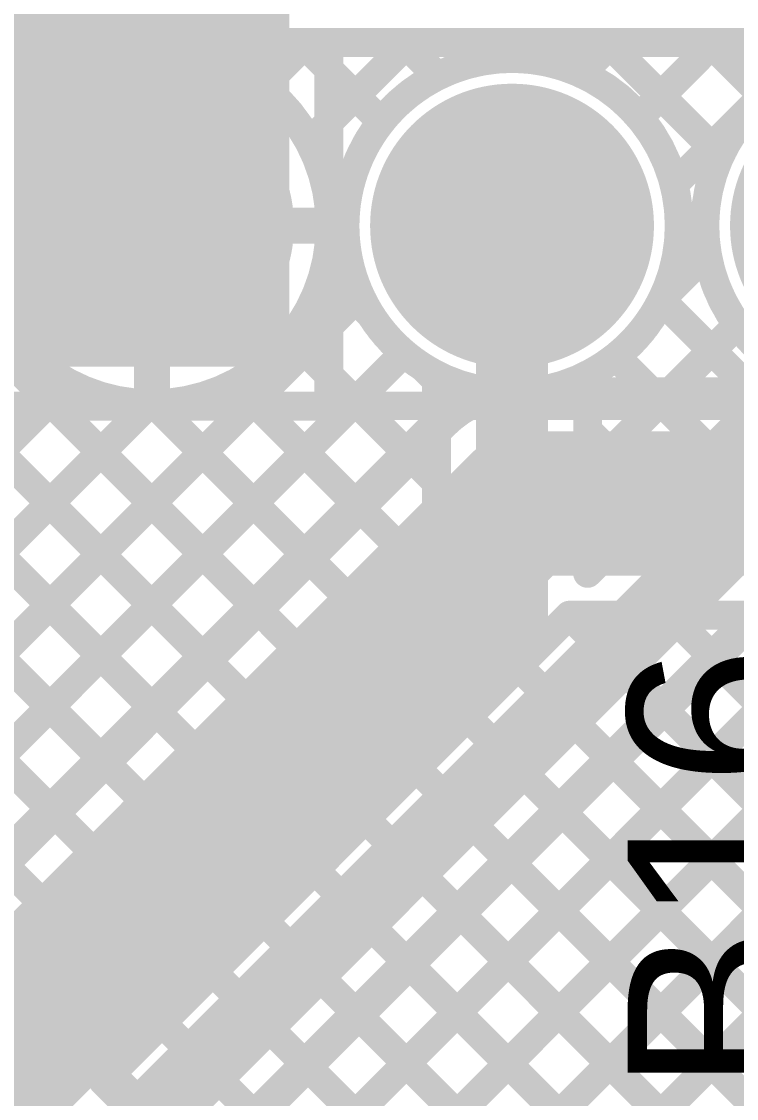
# Model space of a CAD drawing. Header units: millimetres. Extents: x 0 to 214, y 0 to 214.
# Drawn here: x 6.1346 to 6.3333, y 3.8388 to 4.1378 of the extents above; entities that cross this region are included whole.
import ezdxf

# ---------------------------------------------------------------- set-up
doc = ezdxf.new("R2010")
doc.units = ezdxf.units.MM
doc.header["$MEASUREMENT"] = 0
for name, color, linetype in [('BottomLayer', 5, 'Continuous'), ('BottomSolder', 6, 'Continuous'), ('MultiLayer', 9, 'Continuous'), ('PadHoleLayer', 156, 'Continuous'), ('TopLayer', 1, 'Continuous'), ('TopOverlay', 2, 'Continuous'), ('TopSolder', 216, 'Continuous')]:
    doc.layers.add(name, color=color, linetype=linetype)
doc.styles.add('Arial', font='', dxfattribs={"height": 0.2})
doc.styles.get('Arial').set_extended_font_data('Arial')

# ---------------------------------------------------------------- blocks, each defined once
blk = doc.blocks.new('HDR2X8_251')
at = {"layer": 'BottomLayer'}
h = blk.add_hatch(color=5, dxfattribs=at)
edge = h.paths.add_edge_path()
edge.add_arc((-0.15, 0.05), 0.03543, 0, 360)
h = blk.add_hatch(color=5, dxfattribs=at)
edge = h.paths.add_edge_path()
edge.add_arc((-0.05, 0.05), 0.03543, 0, 360)
at = {"layer": 'BottomSolder'}
h = blk.add_hatch(color=6, dxfattribs=at)
edge = h.paths.add_edge_path()
edge.add_arc((-0.25, 0.05), 0.03943, 0, 360)
h = blk.add_hatch(color=6, dxfattribs=at)
edge = h.paths.add_edge_path()
edge.add_arc((-0.15, 0.05), 0.03943, 0, 360)
h = blk.add_hatch(color=6, dxfattribs=at)
edge = h.paths.add_edge_path()
edge.add_arc((-0.05, 0.05), 0.03943, 0, 360)
at = {"layer": 'MultiLayer'}
h = blk.add_hatch(color=9, dxfattribs=at)
edge = h.paths.add_edge_path()
edge.add_arc((-0.15, 0.05), 0.03543, 0, 360)
h = blk.add_hatch(color=9, dxfattribs=at)
edge = h.paths.add_edge_path()
edge.add_arc((-0.05, 0.05), 0.03543, 0, 360)
at = {"layer": 'PadHoleLayer'}
h = blk.add_hatch(color=156, dxfattribs=at)
edge = h.paths.add_edge_path()
edge.add_arc((-0.15, 0.05), 0.01969, 0, 360)
h = blk.add_hatch(color=156, dxfattribs=at)
edge = h.paths.add_edge_path()
edge.add_arc((-0.05, 0.05), 0.01969, 0, 360)
at = {"layer": 'TopLayer'}
h = blk.add_hatch(color=1, dxfattribs=at)
edge = h.paths.add_edge_path()
edge.add_arc((-0.15, 0.05), 0.03543, 0, 360)
h = blk.add_hatch(color=1, dxfattribs=at)
edge = h.paths.add_edge_path()
edge.add_arc((-0.05, 0.05), 0.03543, 0, 360)
at = {"layer": 'TopSolder'}
h = blk.add_hatch(color=216, dxfattribs=at)
edge = h.paths.add_edge_path()
edge.add_arc((-0.25, 0.05), 0.03943, 0, 360)
h = blk.add_hatch(color=216, dxfattribs=at)
edge = h.paths.add_edge_path()
edge.add_arc((-0.15, 0.05), 0.03943, 0, 360)
h = blk.add_hatch(color=216, dxfattribs=at)
edge = h.paths.add_edge_path()
edge.add_arc((-0.05, 0.05), 0.03943, 0, 360)
at = {"layer": 'TopOverlay', "const_width": 0.00787}
blk.add_lwpolyline([(0.41, 0.1), (-0.409, 0.1)], dxfattribs=at)

msp = doc.modelspace()

# ---------------------------------------------------------------- hatches: boundary and pattern name
at = {"layer": 'TopLayer'}
msp.add_hatch(color=1, dxfattribs=at).paths.add_polyline_path([(6.032, 4.222), (6.032, 4.042), (6.209, 4.042), (6.209, 4.222)])

# ---------------------------------------------------------------- linework, layer by layer
at = {"layer": 'BottomLayer'}
for points, const_width in [([(5.73, 4.132), (6.5085, 4.132)], 0.008), ([(6.12772, 4.132), (6.14, 4.11972)], 0.008), ([(6.15224, 4.12692), (6.15733, 4.132)], 0.008), ([(6.156, 4.132), (6.15891, 4.1291)], 0.008), ([(6.18275, 4.12913), (6.18561, 4.132)], 0.008), ([(6.18429, 4.132), (6.18924, 4.12705)], 0.008), ([(6.2017, 4.11981), (6.21389, 4.132)], 0.008), ([(6.21257, 4.132), (6.23455, 4.11002)], 0.008), ([(6.21454, 4.10436), (6.24218, 4.132)], 0.008), ([(6.24086, 4.132), (6.25017, 4.12269)], 0.008), ([(6.26575, 4.12729), (6.27046, 4.132)], 0.008), ([(6.26914, 4.132), (6.27365, 4.12749)], 0.008), ([(6.29015, 4.1234), (6.29875, 4.132)], 0.008), ([(6.29743, 4.132), (6.32877, 4.10065)], 0.008), ([(6.30627, 4.11123), (6.32703, 4.132)], 0.008), ([(6.3159, 4.09259), (6.35532, 4.132)], 0.008), ([(6.32571, 4.132), (6.34103, 4.11668)], 0.008), ([(6.1709, 4.08114), (6.1709, 4.12657)], 0.01), ([(6.21681, 4.09948), (6.22549, 4.0908)], 0.008), ([(6.22033, 4.08187), (6.22476, 4.08629)], 0.008), ([(6.31726, 4.08388), (6.32471, 4.07643)], 0.008), ([(6.12547, 4.08114), (6.1709, 4.08114)], 0.01), ([(6.1709, 4.08114), (6.21634, 4.08114)], 0.01), ([(6.1709, 4.03571), (6.1709, 4.08114)], 0.01), ([(6.31287, 4.06127), (6.3251, 4.0735)], 0.008), ([(6.21886, 4.06914), (6.23163, 4.05638)], 0.008), ([(6.04126, 3.87451), (6.22865, 4.0619)], 0.008), ([(6.31245, 4.06041), (6.33786, 4.035)], 0.008), ([(6.11535, 4.05951), (6.2005, 3.97436)], 0.008), ([(6.31489, 4.035), (6.33351, 4.05362)], 0.008), ([(6.0944, 4.01251), (6.13224, 4.05034)], 0.008), ([(6.20948, 4.05023), (6.24293, 4.01679)], 0.008), ([(6.06954, 3.87451), (6.24081, 4.04578)], 0.008), ([(6.10302, 4.04356), (6.18636, 3.96022)], 0.008), ([(6.29979, 4.04478), (6.30957, 4.035)], 0.008), ([(6.24614, 4.04186), (6.25765, 4.03035)], 0.008), ([(6.2866, 4.035), (6.29078, 4.03917)], 0.008), ([(6.0944, 3.98422), (6.14768, 4.0375)], 0.008), ([(6.09783, 3.87451), (6.25946, 4.03614)], 0.008), ([(6.194, 4.03743), (6.22879, 4.00265)], 0.008), ([(6.27611, 4.035), (6.3657, 4.035)], 0.008), ([(6.0944, 3.95594), (6.17018, 4.03171)], 0.008), ([(6.17144, 4.03171), (6.21464, 3.98851)], 0.008), ([(6.10065, 3.87451), (6.25204, 4.0259)], 0.008), ([(6.0944, 4.02389), (6.17222, 3.94608)], 0.008), ([(6.11349, 3.84351), (6.27398, 4.004)], 0.04), ([(6.27398, 4.004), (6.472, 4.004)], 0.04), ([(6.0944, 3.99561), (6.15808, 3.93194)], 0.008), ([(6.15733, 3.84351), (6.28682, 3.973)], 0.008), ([(6.16865, 3.83219), (6.30945, 3.973)], 0.008), ([(6.18279, 3.81805), (6.33774, 3.973)], 0.008), ([(6.19265, 3.79963), (6.36602, 3.973)], 0.008), ([(6.193, 3.74341), (6.42259, 3.973)], 0.008), ([(6.193, 3.77169), (6.39431, 3.973)], 0.008), ([(6.28677, 3.97295), (6.49509, 3.76462)], 0.008), ([(6.28682, 3.973), (6.443, 3.973)], 0.008), ([(6.315, 3.973), (6.47882, 3.80918)], 0.008), ([(6.0944, 3.96732), (6.14393, 3.9178)], 0.008), ([(6.193, 3.71512), (6.443, 3.96512)], 0.008), ([(6.27263, 3.95881), (6.511, 3.72043)], 0.008), ([(6.25848, 3.94467), (6.511, 3.69215)], 0.008), ([(6.24434, 3.93052), (6.511, 3.66387)], 0.008), ([(6.2302, 3.91638), (6.49611, 3.65047)], 0.008), ([(6.21606, 3.90224), (6.4803, 3.638)], 0.008), ([(6.20192, 3.8881), (6.45201, 3.638)], 0.008), ([(6.18777, 3.87396), (6.42373, 3.638)], 0.008), ([(6.11349, 3.84351), (6.162, 3.795)], 0.04), ([(6.17363, 3.85981), (6.39544, 3.638)], 0.008), ([(6.15949, 3.84567), (6.36716, 3.638)], 0.008), ([(6.15733, 3.84351), (6.1839, 3.81694)], 0.008)]:
    msp.add_lwpolyline(points, dxfattribs=dict(at, const_width=const_width))
for points, const_width in [([(6.154, 4.132, 1), (6.158, 4.132, 1)], 0.004), ([(6.15533, 4.132, 1), (6.15933, 4.132, 1)], 0.004), ([(6.18229, 4.132, 1), (6.18629, 4.132, 1)], 0.004), ([(6.18361, 4.132, 1), (6.18761, 4.132, 1)], 0.004), ([(6.21057, 4.132, 1), (6.21457, 4.132, 1)], 0.004), ([(6.2119, 4.132, 1), (6.21589, 4.132, 1)], 0.004), ([(6.23886, 4.132, 1), (6.24286, 4.132, 1)], 0.004), ([(6.24018, 4.132, 1), (6.24418, 4.132, 1)], 0.004), ([(6.26714, 4.132, 1), (6.27114, 4.132, 1)], 0.004), ([(6.26846, 4.132, 1), (6.27246, 4.132, 1)], 0.004), ([(6.29543, 4.132, 1), (6.29943, 4.132, 1)], 0.004), ([(6.29675, 4.132, 1), (6.30075, 4.132, 1)], 0.004), ([(6.32371, 4.132, 1), (6.32771, 4.132, 1)], 0.004), ([(6.32503, 4.132, 1), (6.32903, 4.132, 1)], 0.004), ([(6.22034, 4.08114, 1), (6.12147, 4.08114, 1)], 0.008), ([(6.15691, 4.1291, 1), (6.16091, 4.1291, 1)], 0.004), ([(6.18075, 4.12913, 1), (6.18475, 4.12913, 1)], 0.004), ([(6.15024, 4.12692, 1), (6.15424, 4.12692, 1)], 0.004), ([(6.1684, 4.12657, 1), (6.1734, 4.12657, 1)], 0.005), ([(6.18724, 4.12705, 1), (6.19124, 4.12705, 1)], 0.004), ([(6.26375, 4.12729, 1), (6.26775, 4.12729, 1)], 0.004), ([(6.27165, 4.12749, 1), (6.27565, 4.12749, 1)], 0.004), ([(6.24817, 4.12269, 1), (6.25217, 4.12269, 1)], 0.004), ([(6.28815, 4.1234, 1), (6.29215, 4.1234, 1)], 0.004), ([(6.138, 4.11972, 1), (6.142, 4.11972, 1)], 0.004), ([(6.1997, 4.11981, 1), (6.2037, 4.11981, 1)], 0.004), ([(6.30427, 4.11123, 1), (6.30827, 4.11123, 1)], 0.004), ([(6.23255, 4.11002, 1), (6.23655, 4.11002, 1)], 0.004), ([(6.21254, 4.10436, 1), (6.21654, 4.10436, 1)], 0.004), ([(6.21481, 4.09948, 1), (6.21881, 4.09948, 1)], 0.004), ([(6.32677, 4.10065, 1), (6.33077, 4.10065, 1)], 0.004), ([(6.22349, 4.0908, 1), (6.22749, 4.0908, 1)], 0.004), ([(6.3139, 4.09259, 1), (6.3179, 4.09259, 1)], 0.004), ([(6.22276, 4.08629, 1), (6.22676, 4.08629, 1)], 0.004), ([(6.31526, 4.08388, 1), (6.31926, 4.08388, 1)], 0.004), ([(6.1684, 4.08114, 1), (6.1734, 4.08114, 1)], 0.005), ([(6.1684, 4.08114, 1), (6.1734, 4.08114, 1)], 0.005), ([(6.1684, 4.08114, 1), (6.1734, 4.08114, 1)], 0.005), ([(6.1684, 4.08114, 1), (6.1734, 4.08114, 1)], 0.005), ([(6.21384, 4.08114, 1), (6.21884, 4.08114, 1)], 0.005), ([(6.21833, 4.08187, 1), (6.22233, 4.08187, 1)], 0.004), ([(6.21834, 4.08114, 1), (6.22234, 4.08114, 1)], 0.004), ([(6.31534, 4.08114, 1), (6.31934, 4.08114, 1)], 0.004), ([(6.31534, 4.08114, 1), (6.31934, 4.08114, 1)], 0.004), ([(6.32271, 4.07643, 1), (6.32671, 4.07643, 1)], 0.004), ([(6.3231, 4.0735, 1), (6.3271, 4.0735, 1)], 0.004), ([(6.21686, 4.06914, 1), (6.22086, 4.06914, 1)], 0.004), ([(6.22665, 4.0619, 1), (6.23065, 4.0619, 1)], 0.004), ([(6.31045, 4.06041, 1), (6.31445, 4.06041, 1)], 0.004), ([(6.31087, 4.06127, 1), (6.31487, 4.06127, 1)], 0.004), ([(6.22963, 4.05638, 1), (6.23363, 4.05638, 1)], 0.004), ([(6.33151, 4.05362, 1), (6.33551, 4.05362, 1)], 0.004), ([(6.13024, 4.05034, 1), (6.13424, 4.05034, 1)], 0.004), ([(6.20748, 4.05023, 1), (6.21148, 4.05023, 1)], 0.004), ([(6.23881, 4.04578, 1), (6.24281, 4.04578, 1)], 0.004), ([(6.29779, 4.04478, 1), (6.30179, 4.04478, 1)], 0.004), ([(6.24414, 4.04186, 1), (6.24814, 4.04186, 1)], 0.004), ([(6.28878, 4.03917, 1), (6.29278, 4.03917, 1)], 0.004), ([(6.14568, 4.0375, 1), (6.14968, 4.0375, 1)], 0.004), ([(6.1684, 4.03571, 1), (6.1734, 4.03571, 1)], 0.005), ([(6.192, 4.03743, 1), (6.196, 4.03743, 1)], 0.004), ([(6.25746, 4.03614, 1), (6.26146, 4.03614, 1)], 0.004), ([(6.26782, 4.03472, 1), (6.27182, 4.03472, 1)], 0.004), ([(6.26782, 4.03472, 1), (6.27182, 4.03472, 1)], 0.004), ([(6.26782, 4.03472, 1), (6.27182, 4.03472, 1)], 0.004), ([(6.27411, 4.035, 1), (6.27811, 4.035, 1)], 0.004), ([(6.27411, 4.035, 1), (6.27811, 4.035, 1)], 0.004), ([(6.2846, 4.035, 1), (6.2886, 4.035, 1)], 0.004), ([(6.30757, 4.035, 1), (6.31157, 4.035, 1)], 0.004), ([(6.31289, 4.035, 1), (6.31689, 4.035, 1)], 0.004), ([(6.16818, 4.03171, 1), (6.17218, 4.03171, 1)], 0.004), ([(6.16944, 4.03171, 1), (6.17344, 4.03171, 1)], 0.004), ([(6.25565, 4.03035, 1), (6.25965, 4.03035, 1)], 0.004), ([(6.25004, 4.0259, 1), (6.25404, 4.0259, 1)], 0.004), ([(6.25004, 4.0259, 1), (6.25404, 4.0259, 1)], 0.004), ([(6.25006, 4.02592, 1), (6.25406, 4.02592, 1)], 0.004), ([(6.26398, 4.004, 1), (6.28398, 4.004, 1)], 0.02), ([(6.26398, 4.004, 1), (6.28398, 4.004, 1)], 0.02), ([(6.24093, 4.01679, 1), (6.24493, 4.01679, 1)], 0.004), ([(6.22679, 4.00265, 1), (6.23079, 4.00265, 1)], 0.004), ([(6.21264, 3.98851, 1), (6.21664, 3.98851, 1)], 0.004), ([(6.1985, 3.97436, 1), (6.2025, 3.97436, 1)], 0.004), ([(6.28477, 3.97295, 1), (6.28877, 3.97295, 1)], 0.004), ([(6.28482, 3.973, 1), (6.28882, 3.973, 1)], 0.004), ([(6.28482, 3.973, 1), (6.28882, 3.973, 1)], 0.004), ([(6.30745, 3.973, 1), (6.31145, 3.973, 1)], 0.004), ([(6.313, 3.973, 1), (6.317, 3.973, 1)], 0.004), ([(6.18436, 3.96022, 1), (6.18836, 3.96022, 1)], 0.004), ([(6.27063, 3.95881, 1), (6.27463, 3.95881, 1)], 0.004), ([(6.17022, 3.94608, 1), (6.17422, 3.94608, 1)], 0.004), ([(6.25648, 3.94467, 1), (6.26048, 3.94467, 1)], 0.004), ([(6.15608, 3.93194, 1), (6.16008, 3.93194, 1)], 0.004), ([(6.24234, 3.93052, 1), (6.24634, 3.93052, 1)], 0.004), ([(6.14193, 3.9178, 1), (6.14593, 3.9178, 1)], 0.004), ([(6.2282, 3.91638, 1), (6.2322, 3.91638, 1)], 0.004), ([(6.21406, 3.90224, 1), (6.21806, 3.90224, 1)], 0.004), ([(6.19992, 3.8881, 1), (6.20392, 3.8881, 1)], 0.004), ([(6.18577, 3.87396, 1), (6.18977, 3.87396, 1)], 0.004), ([(6.17163, 3.85981, 1), (6.17563, 3.85981, 1)], 0.004), ([(6.15749, 3.84567, 1), (6.16149, 3.84567, 1)], 0.004), ([(6.15533, 3.84351, 1), (6.15933, 3.84351, 1)], 0.004), ([(6.15533, 3.84351, 1), (6.15933, 3.84351, 1)], 0.004)]:
    msp.add_lwpolyline(points, format="xyb", close=True, dxfattribs=dict(at, const_width=const_width))
at = {"layer": 'BottomLayer', "const_width": 0.008}
for points in [[(6.26982, 4.03472, -2.37497), (6.31734, 4.08114)], [(6.3657, 4.035, -2.234683), (6.41734, 4.08114)], [(6.31734, 4.08114, -0.381701), (6.27611, 4.035)], [(6.25204, 4.0259, -0.164437), (6.26982, 4.03472)], [(6.25206, 4.02592, -0.164189), (6.26982, 4.03472)]]:
    msp.add_lwpolyline(points, format="xyb", dxfattribs=at)
at = {"layer": 'TopLayer'}
for points, const_width in [([(6.22, 4.132), (6.57944, 4.132)], 0.008), ([(6.22, 4.10982), (6.24218, 4.132)], 0.008), ([(6.22, 4.031), (6.22, 4.132)], 0.008), ([(6.24086, 4.132), (6.25017, 4.12269)], 0.008), ([(6.26575, 4.12729), (6.27046, 4.132)], 0.008), ([(6.26914, 4.132), (6.27365, 4.12749)], 0.008), ([(6.29015, 4.1234), (6.29875, 4.132)], 0.008), ([(6.29743, 4.132), (6.32877, 4.10065)], 0.008), ([(6.30627, 4.11123), (6.32703, 4.132)], 0.008), ([(6.3159, 4.09259), (6.35532, 4.132)], 0.008), ([(6.32571, 4.132), (6.34103, 4.11668)], 0.008), ([(6.22, 4.12457), (6.23455, 4.11002)], 0.008), ([(6.21238, 3.7345), (6.589, 4.11112)], 0.008), ([(6.22, 4.09629), (6.22549, 4.0908)], 0.008), ([(6.2709, 3.9729), (6.2709, 4.08114)], 0.02), ([(6.22, 4.08154), (6.22476, 4.08629)], 0.008), ([(6.31726, 4.08388), (6.32471, 4.07643)], 0.008), ([(6.31287, 4.06127), (6.3251, 4.0735)], 0.008), ([(6.22, 4.068), (6.23163, 4.05638)], 0.008), ([(6.22, 4.05325), (6.22865, 4.0619)], 0.008), ([(6.31245, 4.06041), (6.34008, 4.03278)], 0.008), ([(6.2919, 4.01202), (6.33351, 4.05362)], 0.008), ([(5.92803, 3.733), (6.24081, 4.04578)], 0.008), ([(6.02603, 3.63301), (6.43974, 4.04672)], 0.008), ([(6.29979, 4.04478), (6.32594, 4.01863)], 0.008), ([(5.99309, 4.04035), (6.15087, 3.88257)], 0.008), ([(6.22, 4.03972), (6.2499, 4.00981)], 0.008), ([(6.24614, 4.04186), (6.2499, 4.0381)], 0.008), ([(6.2499, 3.9816), (6.2499, 4.03973)], 0.008), ([(6.2919, 3.9846), (6.34725, 4.03995)], 0.008), ([(6.2919, 3.9846), (6.2919, 4.03973)], 0.008), ([(6.022, 3.685), (6.36825, 4.03125)], 0.02), ([(6.04017, 3.61887), (6.45788, 4.03657)], 0.008), ([(6.08798, 3.63839), (6.48728, 4.03769)], 0.008), ([(5.87146, 3.733), (6.16946, 4.031)], 0.008), ([(5.89975, 3.733), (6.19775, 4.031)], 0.008), ([(6.021, 4.031), (6.22, 4.031)], 0.008), ([(6.03073, 4.031), (6.16502, 3.89671)], 0.008), ([(6.03847, 3.92829), (6.14118, 4.031)], 0.008), ([(6.05901, 4.031), (6.17916, 3.91086)], 0.008), ([(6.0873, 4.031), (6.1933, 3.925)], 0.008), ([(6.11558, 4.031), (6.20744, 3.93914)], 0.008), ([(6.14387, 4.031), (6.22158, 3.95328)], 0.008), ([(6.17215, 4.031), (6.23573, 3.96742)], 0.008), ([(6.20043, 4.031), (6.24987, 3.98157)], 0.008), ([(5.95632, 3.733), (6.2499, 4.02659)], 0.008), ([(6.2919, 4.02438), (6.31179, 4.00449)], 0.008), ([(6.03688, 3.67019), (6.38307, 4.01637)], 0.008), ([(5.9919, 4.01326), (6.13673, 3.86843)], 0.008), ([(5.9846, 3.733), (6.2499, 3.9983)], 0.008), ([(6.2919, 3.9961), (6.29765, 3.99035)], 0.008), ([(6.0013, 3.733), (6.2499, 3.9816)], 0.008), ([(6.01, 3.712), (6.2709, 3.9729)], 0.02), ([(6.32735, 3.96065), (6.48179, 3.80621)], 0.008), ([(6.31321, 3.94651), (6.46772, 3.792)], 0.008), ([(6.29907, 3.93237), (6.43943, 3.792)], 0.008), ([(6.28492, 3.91823), (6.41115, 3.792)], 0.008), ([(6.27078, 3.90408), (6.38287, 3.792)], 0.008), ([(6.25664, 3.88994), (6.35458, 3.792)], 0.008), ([(6.2425, 3.8758), (6.3263, 3.792)], 0.008), ([(6.22836, 3.86166), (6.3095, 3.78051)], 0.008), ([(6.21421, 3.84752), (6.3095, 3.75223)], 0.008)]:
    msp.add_lwpolyline(points, dxfattribs=dict(at, const_width=const_width))
for points, const_width in [([(6.218, 4.132, 1), (6.222, 4.132, 1)], 0.004), ([(6.218, 4.132, 1), (6.222, 4.132, 1)], 0.004), ([(6.23886, 4.132, 1), (6.24286, 4.132, 1)], 0.004), ([(6.24018, 4.132, 1), (6.24418, 4.132, 1)], 0.004), ([(6.26714, 4.132, 1), (6.27114, 4.132, 1)], 0.004), ([(6.26846, 4.132, 1), (6.27246, 4.132, 1)], 0.004), ([(6.29543, 4.132, 1), (6.29943, 4.132, 1)], 0.004), ([(6.29675, 4.132, 1), (6.30075, 4.132, 1)], 0.004), ([(6.32371, 4.132, 1), (6.32771, 4.132, 1)], 0.004), ([(6.32503, 4.132, 1), (6.32903, 4.132, 1)], 0.004), ([(6.26375, 4.12729, 1), (6.26775, 4.12729, 1)], 0.004), ([(6.27165, 4.12749, 1), (6.27565, 4.12749, 1)], 0.004), ([(6.218, 4.12457, 1), (6.222, 4.12457, 1)], 0.004), ([(6.24817, 4.12269, 1), (6.25217, 4.12269, 1)], 0.004), ([(6.28815, 4.1234, 1), (6.29215, 4.1234, 1)], 0.004), ([(6.30427, 4.11123, 1), (6.30827, 4.11123, 1)], 0.004), ([(6.218, 4.10982, 1), (6.222, 4.10982, 1)], 0.004), ([(6.23255, 4.11002, 1), (6.23655, 4.11002, 1)], 0.004), ([(6.32677, 4.10065, 1), (6.33077, 4.10065, 1)], 0.004), ([(6.218, 4.09629, 1), (6.222, 4.09629, 1)], 0.004), ([(6.22349, 4.0908, 1), (6.22749, 4.0908, 1)], 0.004), ([(6.3139, 4.09259, 1), (6.3179, 4.09259, 1)], 0.004), ([(6.2659, 4.08114, 1), (6.2759, 4.08114, 1)], 0.01), ([(6.22276, 4.08629, 1), (6.22676, 4.08629, 1)], 0.004), ([(6.31526, 4.08388, 1), (6.31926, 4.08388, 1)], 0.004), ([(6.218, 4.08154, 1), (6.222, 4.08154, 1)], 0.004), ([(6.31534, 4.08114, 1), (6.31934, 4.08114, 1)], 0.004), ([(6.31534, 4.08114, 1), (6.31934, 4.08114, 1)], 0.004), ([(6.32271, 4.07643, 1), (6.32671, 4.07643, 1)], 0.004), ([(6.3231, 4.0735, 1), (6.3271, 4.0735, 1)], 0.004), ([(6.218, 4.068, 1), (6.222, 4.068, 1)], 0.004), ([(6.22665, 4.0619, 1), (6.23065, 4.0619, 1)], 0.004), ([(6.31045, 4.06041, 1), (6.31445, 4.06041, 1)], 0.004), ([(6.31087, 4.06127, 1), (6.31487, 4.06127, 1)], 0.004), ([(6.22963, 4.05638, 1), (6.23363, 4.05638, 1)], 0.004), ([(6.218, 4.05325, 1), (6.222, 4.05325, 1)], 0.004), ([(6.33151, 4.05362, 1), (6.33551, 4.05362, 1)], 0.004), ([(6.23881, 4.04578, 1), (6.24281, 4.04578, 1)], 0.004), ([(6.29779, 4.04478, 1), (6.30179, 4.04478, 1)], 0.004), ([(6.218, 4.03972, 1), (6.222, 4.03972, 1)], 0.004), ([(6.24414, 4.04186, 1), (6.24814, 4.04186, 1)], 0.004), ([(6.2479, 4.03973, 1), (6.2519, 4.03973, 1)], 0.004), ([(6.2479, 4.03973, 1), (6.2519, 4.03973, 1)], 0.004), ([(6.2899, 4.03973, 1), (6.2939, 4.03973, 1)], 0.004), ([(6.2899, 4.03973, 1), (6.2939, 4.03973, 1)], 0.004), ([(6.2479, 4.0381, 1), (6.2519, 4.0381, 1)], 0.004), ([(6.13918, 4.031, 1), (6.14318, 4.031, 1)], 0.004), ([(6.14187, 4.031, 1), (6.14587, 4.031, 1)], 0.004), ([(6.16746, 4.031, 1), (6.17146, 4.031, 1)], 0.004), ([(6.17015, 4.031, 1), (6.17415, 4.031, 1)], 0.004), ([(6.19575, 4.031, 1), (6.19975, 4.031, 1)], 0.004), ([(6.19843, 4.031, 1), (6.20243, 4.031, 1)], 0.004), ([(6.218, 4.031, 1), (6.222, 4.031, 1)], 0.004), ([(6.218, 4.031, 1), (6.222, 4.031, 1)], 0.004), ([(6.2479, 4.02659, 1), (6.2519, 4.02659, 1)], 0.004), ([(6.2899, 4.02438, 1), (6.2939, 4.02438, 1)], 0.004), ([(6.32394, 4.01863, 1), (6.32794, 4.01863, 1)], 0.004), ([(6.2899, 4.01202, 1), (6.2939, 4.01202, 1)], 0.004), ([(6.2479, 4.00981, 1), (6.2519, 4.00981, 1)], 0.004), ([(6.30979, 4.00449, 1), (6.31379, 4.00449, 1)], 0.004), ([(6.2479, 3.9983, 1), (6.2519, 3.9983, 1)], 0.004), ([(6.2899, 3.9961, 1), (6.2939, 3.9961, 1)], 0.004), ([(6.29565, 3.99035, 1), (6.29965, 3.99035, 1)], 0.004), ([(6.2899, 3.9846, 1), (6.2939, 3.9846, 1)], 0.004), ([(6.2899, 3.9846, 1), (6.2939, 3.9846, 1)], 0.004), ([(6.24787, 3.98157, 1), (6.25187, 3.98157, 1)], 0.004), ([(6.2479, 3.9816, 1), (6.2519, 3.9816, 1)], 0.004), ([(6.2479, 3.9816, 1), (6.2519, 3.9816, 1)], 0.004), ([(6.2659, 3.9729, 1), (6.2759, 3.9729, 1)], 0.01), ([(6.2659, 3.9729, 1), (6.2759, 3.9729, 1)], 0.01), ([(6.23373, 3.96742, 1), (6.23773, 3.96742, 1)], 0.004), ([(6.32535, 3.96065, 1), (6.32935, 3.96065, 1)], 0.004), ([(6.21958, 3.95328, 1), (6.22358, 3.95328, 1)], 0.004), ([(6.31121, 3.94651, 1), (6.31521, 3.94651, 1)], 0.004), ([(6.20544, 3.93914, 1), (6.20944, 3.93914, 1)], 0.004), ([(6.29707, 3.93237, 1), (6.30107, 3.93237, 1)], 0.004), ([(6.1913, 3.925, 1), (6.1953, 3.925, 1)], 0.004), ([(6.28292, 3.91823, 1), (6.28692, 3.91823, 1)], 0.004), ([(6.17716, 3.91086, 1), (6.18116, 3.91086, 1)], 0.004), ([(6.26878, 3.90408, 1), (6.27278, 3.90408, 1)], 0.004), ([(6.16302, 3.89671, 1), (6.16702, 3.89671, 1)], 0.004), ([(6.25464, 3.88994, 1), (6.25864, 3.88994, 1)], 0.004), ([(6.14887, 3.88257, 1), (6.15287, 3.88257, 1)], 0.004), ([(6.2405, 3.8758, 1), (6.2445, 3.8758, 1)], 0.004), ([(6.13473, 3.86843, 1), (6.13873, 3.86843, 1)], 0.004), ([(6.22636, 3.86166, 1), (6.23036, 3.86166, 1)], 0.004), ([(6.21221, 3.84752, 1), (6.21621, 3.84752, 1)], 0.004)]:
    msp.add_lwpolyline(points, format="xyb", close=True, dxfattribs=dict(at, const_width=const_width))
at = {"layer": 'TopLayer', "const_width": 0.008}
for points in [[(6.2499, 4.03973, -1.787659), (6.31734, 4.08114)], [(6.34725, 4.04118, -1.721286), (6.41734, 4.08114)], [(6.31734, 4.08114, -0.282552), (6.2919, 4.03973)]]:
    msp.add_lwpolyline(points, format="xyb", dxfattribs=at)

# ---------------------------------------------------------------- block references
at = {"rotation": 180}
msp.add_blockref('HDR2X8_251', (6.1209, 4.13114), dxfattribs=at)

# ---------------------------------------------------------------- texts
at = {"layer": 'TopOverlay', "style": 'Arial'}
msp.add_text('SB16', height=0.05, rotation=90, dxfattribs=at).set_placement((6.35301, 3.79361))

doc.saveas('drawing.dxf')
